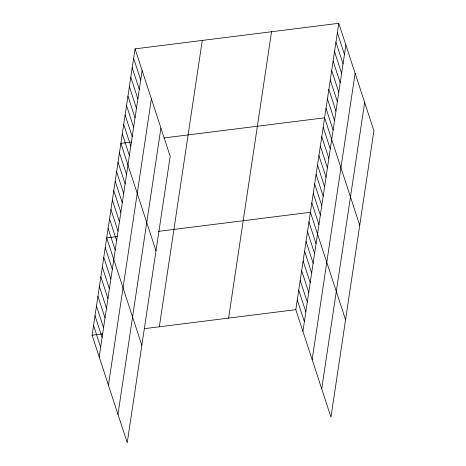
<?xml version="1.0" encoding="UTF-8"?>
<svg xmlns="http://www.w3.org/2000/svg" width="466" height="466" viewBox="0 0 466 466"><rect width="100%" height="100%" fill="white"/><g stroke="black" fill="none" stroke-linecap="round" stroke-linejoin="round"><path stroke-width="0.7" d="M135.047 48.86L170.177 156.337L127.224 442.7L92.093 335.223L135.047 48.86L338.776 23.3L373.907 130.777L330.953 417.14L295.823 309.663L338.776 23.3M99.182 356.915L142.136 70.547M108.432 385.225L151.392 98.856M117.968 414.39L160.921 128.028M159.325 326.788L202.279 40.426M228.59 318.097L271.55 31.735M302.912 331.355L345.865 44.992M312.168 359.665L355.121 73.302M321.697 388.83L364.657 102.468M131.488 142.025L120.875 143.359L155.999 250.836M164.044 137.942L324.604 117.799L359.735 225.276M117.316 236.524L106.697 237.858L141.827 345.335M158.358 231.375L310.426 212.298L345.556 319.775M92.093 335.223L102.706 333.889M144.46 328.652L295.823 309.663M337.361 32.748L344.45 54.44M335.945 42.202L343.034 63.889M334.524 51.65L341.613 73.343M333.108 61.098L340.197 82.791M331.693 70.552L338.782 92.239M330.272 80.001L337.361 101.687M328.856 89.449L335.945 111.141M327.441 98.903L334.53 120.589M326.019 108.351L333.108 130.037M323.188 127.253L330.278 148.939M321.767 136.701L328.856 158.388M320.352 146.149L327.441 167.842M318.93 155.597L326.025 177.29M317.515 165.051L324.604 186.738M316.099 174.5L323.188 196.192M314.678 183.948L321.773 205.64M313.263 193.402L320.352 215.088M311.847 202.85L318.936 224.542M308.97 222.037L316.059 243.724M307.508 231.771L314.597 253.463M306.046 241.51L313.135 263.197M304.589 251.244L311.678 272.936M303.127 260.983L310.216 282.67M301.665 270.717L308.754 292.409M300.203 280.456L307.292 302.143M298.747 290.19L305.836 311.882M297.285 299.929L304.374 321.616M133.631 58.308L140.72 80.001M132.21 67.756L139.299 89.449M130.795 77.21L137.884 98.897M129.379 86.659L136.468 108.351M127.958 96.107L135.047 117.799M126.542 105.561L133.631 127.247M125.127 115.009L132.216 136.701M123.706 124.457L130.795 146.149M122.29 133.911L129.379 155.597M119.453 152.807L126.542 174.5M118.038 162.261L125.127 183.948M116.622 171.709L123.711 193.396M115.201 181.157L122.29 202.85M113.786 190.611L120.875 212.298M112.37 200.06L119.459 221.746M110.949 209.508L118.038 231.2M109.533 218.956L116.622 240.648M108.112 228.41L115.207 250.096M105.234 247.597L112.323 269.284M103.778 257.331L110.867 279.023M102.316 267.07L109.405 288.757M100.854 276.804L107.943 298.496M99.392 286.543L106.487 308.23M97.936 296.277L105.025 317.969M96.474 306.011L103.563 327.703M95.012 315.75L102.101 337.442M93.555 325.484L100.644 347.176"/></g></svg>
